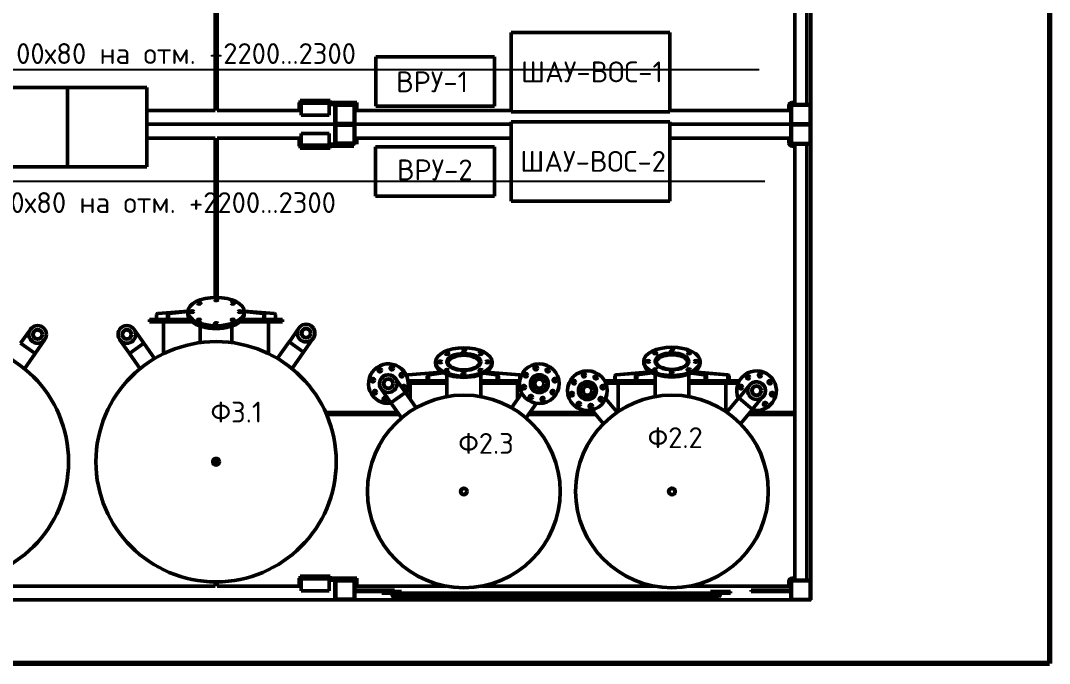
# Model space of a CAD drawing. Header units: millimetres. Extents: x 1510 to 10524, y 7125 to 13164.
# Drawn here: x 5229 to 5748, y 10608 to 10932 of the extents above; entities that cross this region are included whole.
import ezdxf

# ---------------------------------------------------------------- set-up
doc = ezdxf.new("R2010")
doc.units = ezdxf.units.MM
doc.header["$LTSCALE"] = 4
for name, color, linetype, lineweight in [('Border (ISO)', 7, 'Continuous', 70), ('Hatch (ISO)', 7, 'Continuous', 18), ('Symbol (ISO)', 7, 'Continuous', 25), ('Visible (ISO)', 7, 'Continuous', 50)]:
    doc.layers.add(name, color=color, linetype=linetype, lineweight=lineweight)
doc.layers.add('G', color=5, linetype='Continuous')
doc.styles.add('Note Text (DIN)', font='isocpeur.ttf')
pattern_1 = [(30, (4868.829, 10596.109), (-4.7625, 8.24889), [])]
pattern_2 = [(45, (4868.829, 10596.109), (-6.73519, 6.73519), [])]

# ---------------------------------------------------------------- blocks, each defined once
blk = doc.blocks.new('Borders right top border')
at = {"layer": 'Border (ISO)'}
for p, q in [((293, 206), (293, 4)), ((293, 4), (4, 4))]:
    blk.add_line(p, q, dxfattribs=at)

msp = doc.modelspace()

# ---------------------------------------------------------------- hatches: boundary and pattern name
at = {"layer": 'Hatch (ISO)'}
h = msp.add_hatch(dxfattribs=at)
h.set_pattern_fill('ANSI31', color=256, scale=76.2, style=0)
h.set_pattern_definition(pattern_2)
edge = h.paths.add_edge_path()
edge.add_line((5387.41, 10889.53), (5387.41, 10880.73))
edge.add_ellipse((5388.01, 10880.73), major_axis=(0, -0.6), ratio=1, start_angle=270, end_angle=360)
edge.add_line((5388.01, 10880.13), (5396.81, 10880.13))
edge.add_ellipse((5396.81, 10880.73), major_axis=(0.6, 0), ratio=1, start_angle=270, end_angle=360)
edge.add_line((5397.41, 10880.73), (5397.41, 10889.53))
edge.add_ellipse((5396.81, 10889.53), major_axis=(0, 0.6), ratio=1, start_angle=270, end_angle=360)
edge.add_line((5396.81, 10890.13), (5388.01, 10890.13))
edge.add_ellipse((5388.01, 10889.53), major_axis=(-0.6, 0), ratio=1, start_angle=270, end_angle=360)
edge = h.paths.add_edge_path(flags=0)
edge.add_ellipse((5388.21, 10880.93), major_axis=(-0.4, 0), ratio=1, start_angle=0, end_angle=90)
edge.add_line((5388.21, 10880.53), (5396.61, 10880.53))
edge.add_ellipse((5396.61, 10880.93), major_axis=(0, -0.4), ratio=1, start_angle=0, end_angle=90)
edge.add_line((5397.01, 10880.93), (5397.01, 10889.33))
edge.add_ellipse((5396.61, 10889.33), major_axis=(0.4, 0), ratio=1, start_angle=0, end_angle=90)
edge.add_line((5396.61, 10889.73), (5388.21, 10889.73))
edge.add_ellipse((5388.21, 10889.33), major_axis=(0, 0.4), ratio=1, start_angle=0, end_angle=90)
edge.add_line((5387.81, 10889.33), (5387.81, 10880.93))
h = msp.add_hatch(dxfattribs=at)
h.set_pattern_fill('ANSI31', color=256, scale=76.2, angle=-15, style=0)
h.set_pattern_definition(pattern_1)
edge = h.paths.add_edge_path()
edge.add_line((5618.01, 10880.13), (5626.81, 10880.13))
edge.add_ellipse((5626.81, 10880.73), major_axis=(0.6, 0), ratio=1, start_angle=270, end_angle=360)
edge.add_line((5627.41, 10880.73), (5627.41, 10889.53))
edge.add_ellipse((5626.81, 10889.53), major_axis=(0, 0.6), ratio=1, start_angle=270, end_angle=360)
edge.add_line((5626.81, 10890.13), (5618.01, 10890.13))
edge.add_ellipse((5618.01, 10889.53), major_axis=(-0.6, 0), ratio=1, start_angle=270, end_angle=360)
edge.add_line((5617.41, 10889.53), (5617.41, 10880.73))
edge.add_ellipse((5618.01, 10880.73), major_axis=(0, -0.6), ratio=1, start_angle=270, end_angle=360)
edge = h.paths.add_edge_path(flags=0)
edge.add_line((5617.71, 10880.73), (5617.71, 10889.53))
edge.add_ellipse((5618.01, 10889.53), major_axis=(0, 0.3), ratio=1, start_angle=0, end_angle=90, ccw=False)
edge.add_line((5618.01, 10889.83), (5626.81, 10889.83))
edge.add_ellipse((5626.81, 10889.53), major_axis=(0.3, 0), ratio=1, start_angle=0, end_angle=90, ccw=False)
edge.add_line((5627.11, 10889.53), (5627.11, 10880.73))
edge.add_ellipse((5626.81, 10880.73), major_axis=(0, -0.3), ratio=1, start_angle=0, end_angle=90, ccw=False)
edge.add_line((5626.81, 10880.43), (5618.01, 10880.43))
edge.add_ellipse((5618.01, 10880.73), major_axis=(-0.3, 0), ratio=1, start_angle=0, end_angle=90, ccw=False)
h = msp.add_hatch(dxfattribs=at)
h.set_pattern_fill('ANSI31', color=256, scale=76.2, angle=-15, style=0)
h.set_pattern_definition(pattern_1)
edge = h.paths.add_edge_path()
edge.add_line((5396.81, 10880.13), (5388.01, 10880.13))
edge.add_ellipse((5388.01, 10879.53), major_axis=(-0.6, 0), ratio=1, start_angle=270, end_angle=360)
edge.add_line((5387.41, 10879.53), (5387.41, 10870.73))
edge.add_ellipse((5388.01, 10870.73), major_axis=(0, -0.6), ratio=1, start_angle=270, end_angle=360)
edge.add_line((5388.01, 10870.13), (5396.81, 10870.13))
edge.add_ellipse((5396.81, 10870.73), major_axis=(0.6, 0), ratio=1, start_angle=270, end_angle=360)
edge.add_line((5397.41, 10870.73), (5397.41, 10879.53))
edge.add_ellipse((5396.81, 10879.53), major_axis=(0, 0.6), ratio=1, start_angle=270, end_angle=360)
edge = h.paths.add_edge_path(flags=0)
edge.add_ellipse((5388.21, 10879.33), major_axis=(0, 0.4), ratio=1, start_angle=0, end_angle=90)
edge.add_line((5387.81, 10879.33), (5387.81, 10870.93))
edge.add_ellipse((5388.21, 10870.93), major_axis=(-0.4, 0), ratio=1, start_angle=0, end_angle=90)
edge.add_line((5388.21, 10870.53), (5396.61, 10870.53))
edge.add_ellipse((5396.61, 10870.93), major_axis=(0, -0.4), ratio=1, start_angle=0, end_angle=90)
edge.add_line((5397.01, 10870.93), (5397.01, 10879.33))
edge.add_ellipse((5396.61, 10879.33), major_axis=(0.4, 0), ratio=1, start_angle=0, end_angle=90)
edge.add_line((5396.61, 10879.73), (5388.21, 10879.73))
h = msp.add_hatch(dxfattribs=at)
h.set_pattern_fill('ANSI31', color=256, scale=76.2, style=0)
h.set_pattern_definition(pattern_2)
edge = h.paths.add_edge_path()
edge.add_line((5626.81, 10880.13), (5618.01, 10880.13))
edge.add_ellipse((5618.01, 10879.53), major_axis=(-0.6, 0), ratio=1, start_angle=270, end_angle=360)
edge.add_line((5617.41, 10879.53), (5617.41, 10870.73))
edge.add_ellipse((5618.01, 10870.73), major_axis=(0, -0.6), ratio=1, start_angle=270, end_angle=360)
edge.add_line((5618.01, 10870.13), (5626.81, 10870.13))
edge.add_ellipse((5626.81, 10870.73), major_axis=(0.6, 0), ratio=1, start_angle=270, end_angle=360)
edge.add_line((5627.41, 10870.73), (5627.41, 10879.53))
edge.add_ellipse((5626.81, 10879.53), major_axis=(0, 0.6), ratio=1, start_angle=270, end_angle=360)
edge = h.paths.add_edge_path(flags=0)
edge.add_line((5627.11, 10879.53), (5627.11, 10870.73))
edge.add_ellipse((5626.81, 10870.73), major_axis=(0, -0.3), ratio=1, start_angle=0, end_angle=90, ccw=False)
edge.add_line((5626.81, 10870.43), (5618.01, 10870.43))
edge.add_ellipse((5618.01, 10870.73), major_axis=(-0.3, 0), ratio=1, start_angle=0, end_angle=90, ccw=False)
edge.add_line((5617.71, 10870.73), (5617.71, 10879.53))
edge.add_ellipse((5618.01, 10879.53), major_axis=(0, 0.3), ratio=1, start_angle=0, end_angle=90, ccw=False)
edge.add_line((5618.01, 10879.83), (5626.81, 10879.83))
edge.add_ellipse((5626.81, 10879.53), major_axis=(0.3, 0), ratio=1, start_angle=0, end_angle=90, ccw=False)
h = msp.add_hatch(dxfattribs=at)
h.set_pattern_fill('ANSI31', color=256, scale=76.2, angle=75.0002, style=0)
h.set_pattern_definition([(120.0002, (4868.829, 10596.109), (-8.24888, -4.76253), [])])
edge = h.paths.add_edge_path()
edge.add_line((5397.41, 10640.73), (5397.41, 10644.33))
edge.add_line((5397.41, 10644.33), (5397.41, 10645.13))
edge.add_line((5397.41, 10645.13), (5397.41, 10649.53))
edge.add_ellipse((5396.81, 10649.53), major_axis=(0, 0.6), ratio=1, start_angle=270, end_angle=360)
edge.add_line((5396.81, 10650.13), (5388.01, 10650.13))
edge.add_ellipse((5388.01, 10649.53), major_axis=(-0.6, 0), ratio=1, start_angle=270, end_angle=360)
edge.add_line((5387.41, 10649.53), (5387.41, 10640.73))
edge.add_ellipse((5388.01, 10640.73), major_axis=(0, -0.6), ratio=1, start_angle=270, end_angle=360)
edge.add_line((5388.01, 10640.13), (5396.81, 10640.13))
edge.add_ellipse((5396.81, 10640.73), major_axis=(0.6, 0), ratio=1, start_angle=270, end_angle=360)
edge = h.paths.add_edge_path(flags=0)
edge.add_ellipse((5396.61, 10649.33), major_axis=(0.4, 0), ratio=1, start_angle=0, end_angle=90)
edge.add_line((5396.61, 10649.73), (5388.21, 10649.73))
edge.add_ellipse((5388.21, 10649.33), major_axis=(0, 0.4), ratio=1, start_angle=0, end_angle=90)
edge.add_line((5387.81, 10649.33), (5387.81, 10640.93))
edge.add_ellipse((5388.21, 10640.93), major_axis=(-0.4, 0), ratio=1, start_angle=0, end_angle=90)
edge.add_line((5388.21, 10640.53), (5396.61, 10640.53))
edge.add_ellipse((5396.61, 10640.93), major_axis=(0, -0.4), ratio=1, start_angle=0, end_angle=90)
edge.add_line((5397.01, 10640.93), (5397.01, 10649.33))
h = msp.add_hatch(dxfattribs=at)
h.set_pattern_fill('ANSI31', color=256, scale=76.2, angle=105.0002, style=0)
h.set_pattern_definition([(150.0002, (4868.829, 10596.109), (-4.76246, -8.24891), [])])
edge = h.paths.add_edge_path()
edge.add_line((5626.81, 10650.13), (5618.01, 10650.13))
edge.add_ellipse((5618.01, 10649.53), major_axis=(-0.6, 0), ratio=1, start_angle=270, end_angle=360)
edge.add_line((5617.41, 10649.53), (5617.41, 10640.73))
edge.add_ellipse((5618.01, 10640.73), major_axis=(0, -0.6), ratio=1, start_angle=270, end_angle=360)
edge.add_line((5618.01, 10640.13), (5626.81, 10640.13))
edge.add_ellipse((5626.81, 10640.73), major_axis=(0.6, 0), ratio=1, start_angle=270, end_angle=360)
edge.add_line((5627.41, 10640.73), (5627.41, 10649.53))
edge.add_ellipse((5626.81, 10649.53), major_axis=(0, 0.6), ratio=1, start_angle=270, end_angle=360)
edge = h.paths.add_edge_path(flags=0)
edge.add_line((5627.11, 10649.53), (5627.11, 10640.73))
edge.add_ellipse((5626.81, 10640.73), major_axis=(0, -0.3), ratio=1, start_angle=0, end_angle=90, ccw=False)
edge.add_line((5626.81, 10640.43), (5618.01, 10640.43))
edge.add_ellipse((5618.01, 10640.73), major_axis=(-0.3, 0), ratio=1, start_angle=0, end_angle=90, ccw=False)
edge.add_line((5617.71, 10640.73), (5617.71, 10649.53))
edge.add_ellipse((5618.01, 10649.53), major_axis=(0, 0.3), ratio=1, start_angle=0, end_angle=90, ccw=False)
edge.add_line((5618.01, 10649.83), (5626.81, 10649.83))
edge.add_ellipse((5626.81, 10649.53), major_axis=(0.3, 0), ratio=1, start_angle=0, end_angle=90, ccw=False)
h = msp.add_hatch(dxfattribs=at)
h.set_pattern_fill('ANSI31', color=256, scale=76.2, style=0)
h.set_pattern_definition(pattern_2)
h.paths.add_polyline_path([(5397.41, 10645.13), (5397.41, 10644.33), (5417.41, 10644.33), (5417.41, 10645.13)])
h = msp.add_hatch(dxfattribs=at)
h.set_pattern_fill('ANSI31', color=256, scale=76.2, angle=90.0002, style=0)
h.set_pattern_definition([(135.0002, (4868.829, 10596.109), (-6.73517, -6.73522), [])])
h.paths.add_polyline_path([(5617.03, 10644.73), (5617.03, 10645.13), (5600.03, 10645.13), (5600.03, 10644.73)])

# ---------------------------------------------------------------- linework, layer by layer
at = {"layer": 'G', "color": 5}
for points in [[(5601.46, 10907.67), (4952.75, 10907.67)], [(5604.26, 10851.24), (4967.63, 10851.24)]]:
    msp.add_lwpolyline(points, dxfattribs=at)
at = {"layer": 'Visible (ISO)'}
for p, q in [((5619.41, 10890.13), (5619.41, 11110.13)), ((5625.41, 10890.13), (5625.41, 11110.13)), ((5627.41, 11110.13), (5627.41, 10890.13)), ((5326.91, 10993.26), (5326.91, 10887.13)), ((5327.91, 10887.13), (5327.91, 10982.96)), ((5476.31, 10926.4), (5476.31, 10886.4)), ((5556.31, 10926.4), (5476.31, 10926.4)), ((5556.31, 10886.4), (5556.31, 10926.4)), ((5407.93, 10914.24), (5407.93, 10889.24)), ((5467.93, 10914.24), (5407.93, 10914.24)), ((5467.93, 10889.24), (5467.93, 10914.24)), ((5252.52, 10898.66), (5212.52, 10898.66)), ((5252.52, 10858.66), (5252.52, 10898.66)), ((5252.52, 10898.66), (5252.52, 10858.66)), ((5292.52, 10898.66), (5252.52, 10898.66)), ((5292.52, 10858.66), (5292.52, 10898.66)), ((5326.91, 10890.13), (5327.91, 10890.13)), ((5369.41, 10891.13), (5369.41, 10887.13)), ((5369.91, 10891.13), (5369.41, 10891.13)), ((5370.41, 10890.13), (5369.41, 10890.13)), ((5369.91, 10892.13), (5369.91, 10891.13)), ((5384.91, 10892.13), (5369.91, 10892.13)), ((5370.41, 10890.73), (5371.41, 10890.73)), ((5370.41, 10890.73), (5370.41, 10889.53)), ((5370.41, 10884.73), (5370.41, 10889.53)), ((5371.41, 10891.53), (5383.41, 10891.53)), ((5371.41, 10890.73), (5371.41, 10891.53)), ((5383.41, 10890.73), (5371.41, 10890.73)), ((5383.41, 10890.73), (5383.41, 10891.53)), ((5383.41, 10890.73), (5384.41, 10890.73)), ((5384.41, 10889.53), (5384.41, 10890.73)), ((5388.01, 10890.13), (5384.41, 10890.13)), ((5384.41, 10889.53), (5384.41, 10884.73)), ((5384.91, 10891.13), (5384.91, 10892.13)), ((5398.41, 10891.13), (5384.91, 10891.13)), ((5387.41, 10889.53), (5387.41, 10880.73)), ((5396.81, 10890.13), (5388.01, 10890.13)), ((5388.21, 10889.73), (5396.61, 10889.73)), ((5398.41, 10890.13), (5396.81, 10890.13)), ((5397.41, 10880.73), (5397.41, 10889.53)), ((5398.41, 10887.13), (5398.41, 10891.13)), ((5616.41, 10889.63), (5616.41, 10887.13)), ((5617.41, 10890.13), (5616.49, 10890.13)), ((5617.41, 10891.05), (5617.41, 10890.13)), ((5618.01, 10890.13), (5617.41, 10890.13)), ((5617.41, 10889.53), (5617.41, 10880.73)), ((5617.71, 10880.73), (5617.71, 10889.53)), ((5619.41, 10891.13), (5617.91, 10891.13)), ((5626.81, 10890.13), (5618.01, 10890.13)), ((5618.01, 10889.83), (5626.81, 10889.83)), ((5627.41, 10890.13), (5626.81, 10890.13)), ((5627.11, 10889.53), (5627.11, 10880.73)), ((5627.41, 10889.53), (5627.41, 10890.13)), ((5627.41, 10880.73), (5627.41, 10889.53)), ((5326.91, 10887.13), (5292.52, 10887.13)), ((5369.41, 10887.13), (5327.91, 10887.13)), ((5384.41, 10884.73), (5370.41, 10884.73)), ((5387.81, 10880.93), (5387.81, 10889.33)), ((5397.01, 10889.33), (5397.01, 10880.93)), ((5476.31, 10887.13), (5398.41, 10887.13)), ((5407.93, 10889.24), (5467.93, 10889.24)), ((5476.31, 10886.4), (5556.31, 10886.4)), ((5616.41, 10887.13), (5556.31, 10887.13)), ((5388.01, 10880.13), (5292.52, 10880.13)), ((5292.52, 10880.13), (5388.01, 10880.13)), ((5387.41, 10879.53), (5387.41, 10870.73)), ((5387.81, 10870.93), (5387.81, 10879.33)), ((5388.01, 10880.13), (5396.81, 10880.13)), ((5396.81, 10880.13), (5388.01, 10880.13)), ((5396.61, 10880.53), (5388.21, 10880.53)), ((5388.21, 10879.73), (5396.61, 10879.73)), ((5476.31, 10880.13), (5396.81, 10880.13)), ((5396.81, 10880.13), (5476.31, 10880.13)), ((5397.01, 10879.33), (5397.01, 10870.93)), ((5397.41, 10870.73), (5397.41, 10879.53)), ((5476.31, 10881.4), (5476.31, 10841.4)), ((5556.31, 10881.4), (5476.31, 10881.4)), ((5556.31, 10841.4), (5556.31, 10881.4)), ((5618.01, 10880.13), (5556.31, 10880.13)), ((5556.31, 10880.13), (5618.01, 10880.13)), ((5617.41, 10879.53), (5617.41, 10870.73)), ((5617.71, 10870.73), (5617.71, 10879.53)), ((5626.81, 10880.43), (5618.01, 10880.43)), ((5618.01, 10880.13), (5626.81, 10880.13)), ((5626.81, 10880.13), (5618.01, 10880.13)), ((5618.01, 10879.83), (5626.81, 10879.83)), ((5627.41, 10880.13), (5626.81, 10880.13)), ((5626.81, 10880.13), (5627.41, 10880.13)), ((5627.11, 10879.53), (5627.11, 10870.73)), ((5627.41, 10880.13), (5627.41, 10880.73)), ((5627.41, 10880.13), (5627.41, 10879.53)), ((5627.41, 10870.73), (5627.41, 10879.53)), ((5370.41, 10870.73), (5370.41, 10875.53)), ((5370.41, 10875.53), (5384.41, 10875.53)), ((5384.41, 10875.53), (5384.41, 10870.73)), ((5292.52, 10873.13), (5326.91, 10873.13)), ((5326.91, 10873.13), (5326.91, 10792.72)), ((5326.91, 10870.13), (5327.91, 10870.13)), ((5327.91, 10792.72), (5327.91, 10873.13)), ((5327.91, 10873.13), (5369.41, 10873.13)), ((5369.41, 10873.13), (5369.41, 10869.13)), ((5369.41, 10870.13), (5370.41, 10870.13)), ((5369.41, 10869.13), (5369.91, 10869.13)), ((5369.91, 10869.13), (5369.91, 10868.13)), ((5370.41, 10870.73), (5370.41, 10869.53)), ((5371.41, 10869.53), (5370.41, 10869.53)), ((5371.41, 10869.53), (5371.41, 10868.73)), ((5371.41, 10869.53), (5383.41, 10869.53)), ((5383.41, 10868.73), (5371.41, 10868.73)), ((5383.41, 10869.53), (5383.41, 10868.73)), ((5384.41, 10869.53), (5383.41, 10869.53)), ((5384.41, 10869.53), (5384.41, 10870.73)), ((5384.41, 10870.13), (5387.91, 10870.13)), ((5384.91, 10868.13), (5384.91, 10869.13)), ((5384.91, 10869.13), (5396.94, 10869.13)), ((5387.91, 10870.13), (5387.91, 10869.13)), ((5388.01, 10870.13), (5387.91, 10870.13)), ((5388.01, 10870.13), (5396.81, 10870.13)), ((5396.61, 10870.53), (5388.21, 10870.53)), ((5391.91, 10870.13), (5391.91, 10869.13)), ((5396.81, 10870.13), (5396.94, 10870.13)), ((5398.41, 10870.13), (5398.41, 10873.13)), ((5398.41, 10873.13), (5476.31, 10873.13)), ((5407.92, 10868.8), (5407.92, 10843.8)), ((5467.92, 10868.8), (5407.92, 10868.8)), ((5467.92, 10843.8), (5467.92, 10868.8)), ((5556.31, 10873.13), (5616.41, 10873.13)), ((5616.41, 10873.13), (5616.41, 10870.63)), ((5616.49, 10870.13), (5617.41, 10870.13)), ((5617.41, 10870.13), (5618.01, 10870.13)), ((5617.41, 10869.22), (5617.41, 10870.13)), ((5617.91, 10869.13), (5619.41, 10869.13)), ((5626.81, 10870.43), (5618.01, 10870.43)), ((5618.01, 10870.13), (5626.81, 10870.13)), ((5619.41, 10870.13), (5619.41, 10650.13)), ((5625.41, 10870.13), (5625.41, 10650.13)), ((5626.81, 10870.13), (5627.41, 10870.13)), ((5627.41, 10870.73), (5627.41, 10870.13)), ((5627.41, 10650.13), (5627.41, 10870.13)), ((5369.91, 10868.13), (5384.91, 10868.13)), ((5212.52, 10858.66), (5252.52, 10858.66)), ((5252.52, 10858.66), (5292.52, 10858.66)), ((5407.92, 10843.8), (5467.92, 10843.8)), ((5476.31, 10841.4), (5556.31, 10841.4)), ((5297.96, 10784.72), (5313.17, 10785.92)), ((5313.16, 10785.68), (5303.35, 10784.72)), ((5303.82, 10784.72), (5313.16, 10785.63)), ((5313.16, 10785.6), (5313.16, 10784.91)), ((5341.64, 10785.92), (5356.85, 10784.72)), ((5351.47, 10784.72), (5341.66, 10785.68)), ((5341.66, 10785.63), (5350.99, 10784.72)), ((5341.66, 10785.6), (5341.66, 10784.91)), ((5293.91, 10781.68), (5314.09, 10781.68)), ((5293.91, 10781.68), (5293.91, 10781.08)), ((5293.91, 10781.08), (5314.61, 10781.08)), ((5293.91, 10781.08), (5293.91, 10780.48)), ((5293.91, 10781.08), (5314.61, 10781.08)), ((5293.91, 10780.48), (5315.27, 10780.48)), ((5297.41, 10781.68), (5297.41, 10784.13)), ((5300.91, 10764.38), (5300.91, 10780.48)), ((5302.9, 10784.13), (5302.9, 10781.68)), ((5303.37, 10781.68), (5303.37, 10784.13)), ((5313.16, 10784.91), (5313.16, 10784.22)), ((5339.54, 10780.48), (5360.91, 10780.48)), ((5340.2, 10781.08), (5360.91, 10781.08)), ((5340.2, 10781.08), (5360.91, 10781.08)), ((5340.72, 10781.68), (5360.91, 10781.68)), ((5341.66, 10784.91), (5341.66, 10784.22)), ((5351.44, 10784.13), (5351.44, 10781.68)), ((5351.91, 10781.68), (5351.91, 10784.13)), ((5353.91, 10780.48), (5353.91, 10764.38)), ((5357.41, 10784.13), (5357.41, 10781.68)), ((5360.91, 10781.68), (5360.91, 10781.08)), ((5360.91, 10781.08), (5360.91, 10780.48)), ((5233.75, 10776.67), (5228.81, 10769.63)), ((5286.07, 10776.67), (5291, 10769.63)), ((5319.46, 10769.96), (5319.46, 10778.3)), ((5335.36, 10769.96), (5335.36, 10778.3)), ((5369.19, 10777.31), (5364.26, 10770.26)), ((5241.03, 10771.57), (5236.1, 10764.53)), ((5278.78, 10771.57), (5283.72, 10764.53)), ((5358.48, 10762.1), (5364.22, 10770.29)), ((5371.59, 10765.13), (5364.22, 10770.29)), ((5376.48, 10772.21), (5371.54, 10765.16)), ((5236.14, 10764.5), (5228.77, 10769.66)), ((5291.04, 10769.66), (5283.67, 10764.5)), ((5296.43, 10761.97), (5291.04, 10769.66)), ((5365.85, 10756.94), (5371.59, 10765.13)), ((5230.76, 10756.8), (5236.14, 10764.5)), ((5289.06, 10756.8), (5283.67, 10764.5)), ((5358.48, 10762.1), (5365.85, 10756.94)), ((5438.16, 10760.23), (5438.16, 10759.54)), ((5466.66, 10760.23), (5466.66, 10759.54)), ((5543.16, 10760.51), (5543.16, 10759.81)), ((5571.66, 10760.51), (5571.66, 10759.81)), ((5441.22, 10755.13), (5424.1, 10753.72)), ((5424.34, 10753.72), (5441.24, 10755.11)), ((5441.92, 10754.71), (5434.29, 10753.72)), ((5434.93, 10753.72), (5442.05, 10754.65)), ((5443.91, 10755.56), (5443.91, 10755.72)), ((5460.91, 10755.56), (5460.91, 10755.72)), ((5462.64, 10754.58), (5468.89, 10753.72)), ((5469.55, 10753.72), (5462.78, 10754.65)), ((5463.55, 10755.1), (5480.09, 10753.72)), ((5480.35, 10753.72), (5463.58, 10755.12)), ((5463.6, 10755.13), (5480.71, 10753.72)), ((5546.62, 10755.16), (5529.1, 10753.72)), ((5529.34, 10753.72), (5546.65, 10755.14)), ((5547.34, 10754.77), (5539.29, 10753.72)), ((5539.93, 10753.72), (5547.48, 10754.7)), ((5548.91, 10755.84), (5548.91, 10756)), ((5565.91, 10755.84), (5565.91, 10756)), ((5567.21, 10754.64), (5573.89, 10753.72)), ((5574.55, 10753.72), (5567.36, 10754.71)), ((5568.15, 10755.13), (5585.09, 10753.72)), ((5585.35, 10753.72), (5568.18, 10755.15)), ((5568.2, 10755.16), (5585.71, 10753.72)), ((5417.97, 10751.81), (5422.9, 10744.76)), ((5423.58, 10753.13), (5423.58, 10753.07)), ((5423.81, 10752.45), (5423.81, 10753.13)), ((5424.23, 10750.68), (5443.91, 10750.68)), ((5424.3, 10750.08), (5443.91, 10750.08)), ((5424.3, 10750.08), (5443.91, 10750.08)), ((5424.33, 10749.48), (5443.91, 10749.48)), ((5425.31, 10741.43), (5425.31, 10749.48)), ((5433.96, 10753.13), (5433.96, 10750.68)), ((5434.6, 10750.68), (5434.6, 10753.13)), ((5443.91, 10742.73), (5443.91, 10753.82)), ((5460.91, 10742.73), (5460.91, 10753.82)), ((5460.91, 10750.68), (5480.58, 10750.68)), ((5460.91, 10750.08), (5480.51, 10750.08)), ((5460.91, 10750.08), (5480.51, 10750.08)), ((5460.91, 10749.48), (5480.48, 10749.48)), ((5469.21, 10753.13), (5469.21, 10750.68)), ((5469.87, 10750.68), (5469.87, 10753.13)), ((5479.51, 10749.48), (5479.51, 10741.43)), ((5480.61, 10753.13), (5480.61, 10750.87)), ((5480.87, 10752.03), (5480.87, 10753.13)), ((5481.24, 10753.13), (5481.24, 10753.08)), ((5486.44, 10751.23), (5486.39, 10751.16)), ((5523.91, 10750.68), (5548.91, 10750.68)), ((5523.91, 10750.68), (5523.91, 10750.08)), ((5523.91, 10750.08), (5548.91, 10750.08)), ((5523.91, 10750.08), (5523.91, 10749.73)), ((5523.91, 10750.08), (5548.91, 10750.08)), ((5524.01, 10749.48), (5548.91, 10749.48)), ((5528.58, 10753.13), (5528.58, 10750.68)), ((5528.81, 10750.68), (5528.81, 10753.13)), ((5530.31, 10735.22), (5530.31, 10749.48)), ((5538.96, 10753.13), (5538.96, 10750.68)), ((5539.6, 10750.68), (5539.6, 10753.13)), ((5548.91, 10742.73), (5548.91, 10754.1)), ((5565.91, 10742.73), (5565.91, 10754.1)), ((5565.91, 10750.68), (5590.91, 10750.68)), ((5565.91, 10750.08), (5590.91, 10750.08)), ((5565.91, 10750.08), (5590.91, 10750.08)), ((5565.91, 10749.48), (5590.81, 10749.48)), ((5574.21, 10753.13), (5574.21, 10750.68)), ((5574.87, 10750.68), (5574.87, 10753.13)), ((5584.51, 10749.48), (5584.51, 10735.22)), ((5585.61, 10753.13), (5585.61, 10750.68)), ((5585.87, 10750.68), (5585.87, 10753.13)), ((5586.24, 10753.13), (5586.24, 10750.68)), ((5590.91, 10750.68), (5590.91, 10750.08)), ((5590.91, 10750.08), (5590.91, 10749.72)), ((5590.91, 10750.08), (5590.91, 10749.72)), ((5410.69, 10746.71), (5415.62, 10739.67)), ((5422.95, 10744.8), (5415.58, 10739.63)), ((5428.34, 10737.1), (5422.95, 10744.8)), ((5476.48, 10737.1), (5481.67, 10744.52)), ((5493.72, 10746.13), (5493.67, 10746.06)), ((5518.6, 10748.05), (5518.65, 10747.98)), ((5596.67, 10748.59), (5591.14, 10742)), ((5420.96, 10731.94), (5415.58, 10739.63)), ((5483.85, 10731.94), (5489.04, 10739.36)), ((5486.38, 10741.63), (5485.29, 10742.39)), ((5511.79, 10742.34), (5511.84, 10742.27)), ((5529.75, 10734.84), (5523.93, 10741.78)), ((5585.07, 10734.84), (5591.1, 10742.04)), ((5598, 10736.25), (5591.1, 10742.04)), ((5603.48, 10742.88), (5597.95, 10736.29)), ((5419.08, 10734.63), (5382.72, 10734.63)), ((5518.18, 10734.63), (5485.73, 10734.63)), ((5515.58, 10737.82), (5516.21, 10737.06)), ((5522.85, 10729.06), (5517.03, 10736)), ((5591.96, 10729.06), (5598, 10736.25)), ((5619.41, 10734.63), (5596.64, 10734.63)), ((5617.41, 10734.63), (5617.41, 10733.63)), ((5383.16, 10733.63), (5419.78, 10733.63)), ((5485.03, 10733.63), (5519.02, 10733.63)), ((5595.8, 10733.63), (5619.41, 10733.63)), ((5326.91, 10711.31), (5326.91, 10708.45)), ((5327.91, 10708.45), (5327.91, 10711.31)), ((5369.41, 10651.13), (5369.41, 10647.13)), ((5369.91, 10651.13), (5369.41, 10651.13)), ((5369.91, 10652.13), (5369.91, 10651.13)), ((5384.91, 10652.13), (5369.91, 10652.13)), ((5370.41, 10650.73), (5371.41, 10650.73)), ((5370.41, 10650.73), (5370.41, 10649.53)), ((5371.41, 10651.53), (5371.41, 10650.73)), ((5371.41, 10651.53), (5383.41, 10651.53)), ((5383.41, 10650.73), (5371.41, 10650.73)), ((5383.41, 10651.53), (5383.41, 10650.73)), ((5383.41, 10650.73), (5384.41, 10650.73)), ((5384.41, 10649.53), (5384.41, 10650.73)), ((5384.91, 10651.13), (5384.91, 10652.13)), ((5398.41, 10651.13), (5384.91, 10651.13)), ((5398.41, 10647.13), (5398.41, 10651.13)), ((5617.41, 10650.13), (5617.41, 10651.05)), ((5619.41, 10651.13), (5617.91, 10651.13)), ((5326.91, 10647.13), (5192.91, 10647.13)), ((5326.91, 10649.28), (5326.91, 10647.13)), ((5327.91, 10647.13), (5327.91, 10649.28)), ((5369.41, 10647.13), (5327.91, 10647.13)), ((5369.41, 10650.13), (5370.41, 10650.13)), ((5370.41, 10644.73), (5370.41, 10649.53)), ((5384.41, 10650.13), (5388.01, 10650.13)), ((5384.41, 10649.53), (5384.41, 10644.73)), ((5387.41, 10649.53), (5387.41, 10640.73)), ((5387.81, 10640.93), (5387.81, 10649.33)), ((5396.81, 10650.13), (5388.01, 10650.13)), ((5388.21, 10649.73), (5396.61, 10649.73)), ((5396.81, 10650.13), (5398.41, 10650.13)), ((5397.01, 10649.33), (5397.01, 10640.93)), ((5397.41, 10640.73), (5397.41, 10649.53)), ((5443.36, 10647.13), (5398.41, 10647.13)), ((5548.36, 10647.13), (5461.46, 10647.13)), ((5616.41, 10647.13), (5566.46, 10647.13)), ((5616.41, 10649.63), (5616.41, 10647.13)), ((5616.49, 10650.13), (5617.41, 10650.13)), ((5617.41, 10650.13), (5618.01, 10650.13)), ((5617.41, 10649.53), (5617.41, 10640.73)), ((5617.71, 10640.73), (5617.71, 10649.53)), ((5626.81, 10650.13), (5618.01, 10650.13)), ((5618.01, 10649.83), (5626.81, 10649.83)), ((5626.81, 10650.13), (5627.41, 10650.13)), ((5627.11, 10649.53), (5627.11, 10640.73)), ((5627.41, 10650.13), (5627.41, 10649.53)), ((5627.41, 10640.73), (5627.41, 10649.53)), ((5384.41, 10644.73), (5370.41, 10644.73)), ((5396.61, 10640.53), (5388.21, 10640.53)), ((5397.41, 10645.13), (5397.41, 10644.33)), ((5417.41, 10645.13), (5397.41, 10645.13)), ((5397.41, 10644.33), (5417.41, 10644.33)), ((5411.06, 10644.33), (5411.06, 10643.53)), ((5415.31, 10643.53), (5411.06, 10643.53)), ((5415.31, 10643.53), (5418.24, 10643.53)), ((5416.84, 10641.93), (5581.08, 10641.93)), ((5417.41, 10644.33), (5417.41, 10645.13)), ((5418.24, 10644.33), (5417.41, 10644.33)), ((5418.24, 10644.33), (5418.24, 10643.53)), ((5420.99, 10644.33), (5418.24, 10644.33)), ((5418.24, 10643.53), (5420.99, 10643.53)), ((5420.99, 10644.33), (5420.99, 10643.53)), ((5420.99, 10643.53), (5578.14, 10643.53)), ((5576.93, 10644.33), (5576.93, 10643.53)), ((5579.36, 10644.33), (5576.93, 10644.33)), ((5578.14, 10643.53), (5579.36, 10643.53)), ((5579.36, 10644.33), (5579.36, 10643.53)), ((5582.29, 10644.33), (5579.36, 10644.33)), ((5579.36, 10643.53), (5582.29, 10643.53)), ((5582.29, 10644.33), (5582.29, 10643.53)), ((5583.48, 10644.33), (5582.29, 10644.33)), ((5582.29, 10643.53), (5583.48, 10643.53)), ((5583.48, 10644.33), (5583.48, 10643.53)), ((5586.41, 10644.33), (5583.48, 10644.33)), ((5583.48, 10643.53), (5586.41, 10643.53)), ((5586.41, 10644.33), (5586.86, 10644.33)), ((5586.86, 10643.53), (5586.41, 10643.53)), ((5586.86, 10644.33), (5586.86, 10643.53)), ((5597.41, 10645.13), (5600.03, 10645.13)), ((5597.41, 10645.13), (5597.41, 10644.33)), ((5600.41, 10644.33), (5597.41, 10644.33)), ((5617.03, 10645.13), (5600.03, 10645.13)), ((5600.03, 10645.13), (5600.03, 10644.73)), ((5600.03, 10644.73), (5617.03, 10644.73)), ((5600.41, 10644.33), (5617.41, 10644.33)), ((5617.03, 10644.73), (5617.03, 10645.13)), ((5617.41, 10645.13), (5617.03, 10645.13)), ((5617.03, 10644.73), (5617.41, 10644.73)), ((5626.81, 10640.43), (5618.01, 10640.43)), ((5627.41, 10640.73), (5627.41, 10640.13)), ((5166.81, 10640.13), (5388.01, 10640.13)), ((5388.01, 10640.13), (5396.81, 10640.13)), ((5396.81, 10640.13), (5618.01, 10640.13)), ((5618.01, 10640.13), (5626.81, 10640.13)), ((5626.81, 10640.13), (5627.41, 10640.13))]:
    msp.add_line(p, q, dxfattribs=at)
for centre, radius in [((5237.39, 10774.12), 4.45), ((5237.39, 10774.12), 2.42), ((5237.39, 10774.12), 2.22), ((5282.43, 10774.12), 4.45), ((5282.43, 10774.12), 2.42), ((5282.43, 10774.12), 2.22), ((5372.83, 10774.76), 4.45), ((5372.83, 10774.76), 2.42), ((5372.83, 10774.76), 2.22), ((5192.41, 10709.88), 60.6), ((5327.41, 10709.88), 60.6), ((5410.03, 10756.01), 0.9), ((5416.06, 10757.07), 0.9), ((5421.08, 10753.56), 0.9), ((5490.48, 10749.26), 10), ((5483.73, 10753.55), 0.9), ((5488.75, 10757.07), 0.9), ((5494.78, 10756), 0.9), ((5514.74, 10745.73), 10), ((5513.01, 10753.54), 0.9), ((5601.81, 10753.54), 0.9), ((5406.52, 10750.99), 0.9), ((5414.33, 10749.26), 4.45), ((5414.33, 10749.26), 2.42), ((5414.33, 10749.26), 2.22), ((5490.48, 10749.26), 4.52), ((5490.48, 10749.26), 4.5), ((5490.48, 10749.26), 4.2), ((5490.48, 10749.26), 3.89), ((5490.48, 10749.26), 2.22), ((5498.29, 10750.99), 0.9), ((5507.99, 10750.03), 0.9), ((5514.74, 10745.73), 4.52), ((5514.74, 10745.73), 4.5), ((5514.74, 10745.73), 4.2), ((5514.74, 10745.73), 3.89), ((5519.04, 10752.48), 0.9), ((5595.78, 10752.48), 0.9), ((5600.08, 10745.73), 4.45), ((5606.82, 10750.03), 0.9), ((5407.58, 10744.96), 0.9), ((5422.14, 10747.53), 0.9), ((5482.67, 10747.52), 0.9), ((5497.23, 10744.96), 0.9), ((5506.93, 10744), 0.9), ((5514.74, 10745.73), 2.22), ((5522.55, 10747.46), 0.9), ((5592.27, 10747.47), 0.9), ((5600.08, 10745.73), 2.42), ((5600.08, 10745.73), 2.22), ((5607.89, 10744), 0.9), ((5452.41, 10694.88), 48.6), ((5412.6, 10741.45), 0.9), ((5486.18, 10742.51), 0.9), ((5492.21, 10741.45), 0.9), ((5557.41, 10694.88), 48.6), ((5510.44, 10738.98), 0.9), ((5521.49, 10741.43), 0.9), ((5604.38, 10738.99), 0.9), ((5516.47, 10737.92), 0.9), ((5327.41, 10709.88), 1.68), ((5327.41, 10709.88), 1.51), ((5452.41, 10694.88), 1.68), ((5452.41, 10694.88), 1.51), ((5557.41, 10694.88), 1.68), ((5557.41, 10694.88), 1.51)]:
    msp.add_circle(centre, radius, dxfattribs=at)
for centre, radius, start, end in [((5388.01, 10889.53), 0.6, 90, 180), ((5388.21, 10889.33), 0.4, 90, 180), ((5396.61, 10889.33), 0.4, 0, 90), ((5396.81, 10889.53), 0.6, 0, 90), ((5617.91, 10889.63), 1.5, 90, 180), ((5618.01, 10889.53), 0.6, 90, 180), ((5618.01, 10889.53), 0.3, 90, 180), ((5626.81, 10889.53), 0.6, 0, 90), ((5626.81, 10889.53), 0.3, 0, 90), ((5388.01, 10880.73), 0.6, 180, 270), ((5388.01, 10879.53), 0.6, 90, 180), ((5388.21, 10880.93), 0.4, 180, 270), ((5388.21, 10879.33), 0.4, 90, 180), ((5396.61, 10880.93), 0.4, 270, 0), ((5396.61, 10879.33), 0.4, 0, 90), ((5396.81, 10880.73), 0.6, 270, 0), ((5396.81, 10879.53), 0.6, 0, 90), ((5618.01, 10880.73), 0.6, 180, 270), ((5618.01, 10879.53), 0.6, 90, 180), ((5618.01, 10880.73), 0.3, 180, 270), ((5618.01, 10879.53), 0.3, 90, 180), ((5626.81, 10880.73), 0.3, 270, 0), ((5626.81, 10880.73), 0.6, 270, 0), ((5626.81, 10879.53), 0.6, 0, 90), ((5626.81, 10879.53), 0.3, 0, 90), ((5388.01, 10870.73), 0.6, 180, 270), ((5388.21, 10870.93), 0.4, 180, 270), ((5396.61, 10870.93), 0.4, 270, 0), ((5396.81, 10870.73), 0.6, 270, 0), ((5617.91, 10870.63), 1.5, 180, 270), ((5618.01, 10870.73), 0.6, 180, 270), ((5618.01, 10870.73), 0.3, 180, 270), ((5626.81, 10870.73), 0.3, 270, 0), ((5626.81, 10870.73), 0.6, 270, 0), ((5298.01, 10784.13), 0.6, 94.4846, 180), ((5356.81, 10784.13), 0.6, 0, 85.5154), ((5414.33, 10749.26), 10, 331.7437, 278.2563), ((5600.08, 10745.73), 10, 256.7437, 203.2563), ((5414.33, 10749.26), 4.52, 24.8977, 225.1023), ((5414.33, 10749.26), 4.5, 26.0328, 223.9672), ((5600.08, 10745.73), 4.52, 309.8977, 150.1023), ((5600.08, 10745.73), 4.5, 311.0328, 148.9672), ((5598.35, 10737.92), 0.9, 286.5593, 353.4407), ((5617.91, 10649.63), 1.5, 90, 180), ((5388.01, 10649.53), 0.6, 90, 180), ((5388.21, 10649.33), 0.4, 90, 180), ((5396.61, 10649.33), 0.4, 0, 90), ((5396.81, 10649.53), 0.6, 0, 90), ((5618.01, 10649.53), 0.6, 90, 180), ((5618.01, 10649.53), 0.3, 90, 180), ((5626.81, 10649.53), 0.6, 0, 90), ((5626.81, 10649.53), 0.3, 0, 90), ((5388.01, 10640.73), 0.6, 180, 270), ((5388.21, 10640.93), 0.4, 180, 270), ((5396.61, 10640.93), 0.4, 270, 0), ((5396.81, 10640.73), 0.6, 270, 0), ((5618.01, 10640.73), 0.6, 180, 270), ((5618.01, 10640.73), 0.3, 180, 270), ((5626.81, 10640.73), 0.3, 270, 0), ((5626.81, 10640.73), 0.6, 270, 0)]:
    msp.add_arc(centre, radius, start, end, dxfattribs=at)
for centre, major_axis, ratio in [((5327.41, 10785.6), (14.25, 0), 0.5), ((5327.41, 10791.6), (-0.85, 0), 0.5), ((5315.41, 10785.6), (0.85, 0), 0.5), ((5318.92, 10789.84), (-0.85, 0), 0.5), ((5335.89, 10789.84), (-0.85, 0), 0.5), ((5339.41, 10785.6), (-0.85, 0), 0.5), ((5318.92, 10781.36), (0.85, 0), 0.5), ((5335.89, 10781.36), (0.85, 0), 0.5), ((5327.41, 10779.6), (0.85, 0), 0.5), ((5452.41, 10760.23), (14.25, 0), 0.5), ((5443.92, 10764.47), (-0.85, 0), 0.5), ((5452.41, 10766.23), (-0.85, 0), 0.5), ((5460.89, 10764.47), (-0.85, 0), 0.5), ((5557.41, 10760.51), (14.25, 0), 0.5), ((5548.92, 10764.75), (-0.85, 0), 0.5), ((5557.41, 10766.51), (-0.85, 0), 0.5), ((5565.89, 10764.75), (-0.85, 0), 0.5), ((5440.41, 10760.23), (0.85, 0), 0.5), ((5452.41, 10760.23), (8.5, 0), 0.5), ((5452.41, 10760.23), (8.1, 0), 0.5), ((5452.41, 10760.23), (-8.05, 0), 0.5), ((5464.41, 10760.23), (-0.85, 0), 0.5), ((5545.41, 10760.51), (0.85, 0), 0.5), ((5557.41, 10760.51), (8.5, 0), 0.5), ((5557.41, 10760.51), (8.1, 0), 0.5), ((5557.41, 10760.51), (-8.05, 0), 0.5), ((5569.41, 10760.51), (-0.85, 0), 0.5), ((5443.92, 10755.99), (0.85, 0), 0.5), ((5452.41, 10754.23), (0.85, 0), 0.5), ((5460.89, 10755.99), (0.85, 0), 0.5), ((5548.92, 10756.26), (0.85, 0), 0.5), ((5557.41, 10754.51), (0.85, 0), 0.5), ((5565.89, 10756.26), (0.85, 0), 0.5), ((5416.84, 10642.73), (0, 0.8), 0.809901)]:
    msp.add_ellipse(centre, major_axis=major_axis, ratio=ratio, dxfattribs=at)
for centre, major_axis, ratio, start_param, end_param in [((5327.41, 10790.91), (0.85, 0), 0.5, 0.952872, 2.188721), ((5327.41, 10790.91), (-0.85, 0), 0.5, 4.094465, 5.330313), ((5318.92, 10789.15), (0.85, 0), 0.5, 0.952872, 2.188721), ((5318.92, 10789.15), (-0.85, 0), 0.5, 4.094465, 5.330313), ((5335.89, 10789.15), (0.85, 0), 0.5, 0.952872, 2.188721), ((5335.89, 10789.15), (-0.85, 0), 0.5, 4.094465, 5.330313), ((5303.39, 10784.13), (0, 0.6), 0.809017, 0.078271, 1.570796), ((5303.86, 10784.13), (0, 0.6), 0.809017, 0.078271, 1.570796), ((5327.41, 10784.91), (14.25, 0), 0.5, 3.141593, 6.283185), ((5327.41, 10784.91), (-14.25, 0), 0.5, 0, 3.141593), ((5327.41, 10784.22), (-14.25, 0), 0.5, 0, 3.141593), ((5315.41, 10784.91), (0.85, 0), 0.5, 0.952872, 2.188721), ((5315.41, 10784.91), (-0.85, 0), 0.5, 4.094465, 5.330313), ((5318.92, 10780.67), (0.85, 0), 0.5, 0.952872, 2.188721), ((5318.92, 10780.67), (-0.85, 0), 0.5, 4.094465, 5.330313), ((5335.89, 10780.67), (0.85, 0), 0.5, 0.952872, 2.188721), ((5335.89, 10780.67), (-0.85, 0), 0.5, 4.094465, 5.330313), ((5339.41, 10784.91), (0.85, 0), 0.5, 0.952872, 2.188721), ((5339.41, 10784.91), (-0.85, 0), 0.5, 4.094465, 5.330313), ((5350.96, 10784.13), (0, 0.6), 0.809017, 4.712389, 6.204914), ((5351.43, 10784.13), (0, 0.6), 0.809017, 4.712389, 6.204914), ((5327.41, 10778.91), (0.85, 0), 0.5, 0.952872, 2.188721), ((5327.41, 10778.91), (-0.85, 0), 0.5, 4.094465, 5.330313), ((5452.41, 10765.54), (-0.85, 0), 0.5, 4.094465, 5.330313), ((5557.41, 10765.81), (-0.85, 0), 0.5, 4.094465, 5.330313), ((5440.41, 10759.54), (-0.85, 0), 0.5, 4.094465, 5.330313), ((5443.92, 10763.78), (-0.85, 0), 0.5, 4.094465, 5.330313), ((5452.41, 10759.54), (8.05, 0), 0.5, 0.086171, 3.055421), ((5460.89, 10763.78), (-0.85, 0), 0.5, 4.094465, 5.330313), ((5464.41, 10759.54), (-0.85, 0), 0.5, 4.094465, 5.330313), ((5557.41, 10759.81), (-14.25, 0), 0.5, 0, 3.141593), ((5545.41, 10759.81), (-0.85, 0), 0.5, 4.094465, 5.330313), ((5548.92, 10764.06), (-0.85, 0), 0.5, 4.094465, 5.330313), ((5557.41, 10759.81), (8.05, 0), 0.5, 0.086171, 3.055421), ((5565.89, 10764.06), (-0.85, 0), 0.5, 4.094465, 5.330313), ((5569.41, 10759.81), (-0.85, 0), 0.5, 4.094465, 5.330313), ((5452.41, 10759.54), (-14.25, 0), 0.5, 0, 3.141593), ((5443.92, 10755.3), (-0.85, 0), 0.5, 4.094465, 5.330313), ((5460.89, 10755.3), (-0.85, 0), 0.5, 4.094465, 5.330313), ((5548.92, 10755.57), (-0.85, 0), 0.5, 4.094465, 5.330313), ((5565.89, 10755.57), (-0.85, 0), 0.5, 4.094465, 5.330313), ((5424.15, 10753.13), (0, 0.6), 0.957197, 0.078271, 1.570796), ((5424.38, 10753.13), (0, 0.6), 0.957197, 0.078271, 1.570796), ((5434.32, 10753.13), (0, 0.6), 0.604261, 0.078271, 1.570796), ((5434.96, 10753.13), (0, 0.6), 0.604261, 0.078271, 1.570796), ((5452.41, 10753.54), (-0.85, 0), 0.5, 4.094465, 5.330313), ((5468.87, 10753.13), (0, 0.6), 0.571062, 4.712389, 6.204914), ((5469.52, 10753.13), (0, 0.6), 0.571062, 4.712389, 6.204914), ((5480.04, 10753.13), (0, 0.6), 0.944516, 4.712389, 6.204914), ((5480.31, 10753.13), (0, 0.6), 0.944516, 4.712389, 6.204914), ((5480.66, 10753.13), (0, 0.6), 0.957197, 4.712389, 6.204914), ((5529.15, 10753.13), (0, 0.6), 0.957197, 0.078271, 1.570796), ((5529.38, 10753.13), (0, 0.6), 0.957197, 0.078271, 1.570796), ((5539.32, 10753.13), (0, 0.6), 0.604261, 0.078271, 1.570796), ((5539.96, 10753.13), (0, 0.6), 0.604261, 0.078271, 1.570796), ((5557.41, 10753.81), (-0.85, 0), 0.5, 4.094465, 5.330313), ((5573.87, 10753.13), (0, 0.6), 0.571062, 4.712389, 6.204914), ((5574.52, 10753.13), (0, 0.6), 0.571062, 4.712389, 6.204914), ((5585.04, 10753.13), (0, 0.6), 0.944516, 4.712389, 6.204914), ((5585.31, 10753.13), (0, 0.6), 0.944516, 4.712389, 6.204914), ((5585.66, 10753.13), (0, 0.6), 0.957197, 4.712389, 6.204914), ((5581.08, 10642.73), (0, -0.8), 0.809901, 0, 3.141593)]:
    msp.add_ellipse(centre, major_axis=major_axis, ratio=ratio, start_param=start_param, end_param=end_param, dxfattribs=at)

# ---------------------------------------------------------------- block references
at = {"xscale": 3, "yscale": 3, "zscale": 3}
msp.add_blockref('Borders right top border', (4868.83, 10596.11), dxfattribs=at)

# ---------------------------------------------------------------- texts
at = {"layer": 'Symbol (ISO)', "char_height": 10.5, "attachment_point": 1, "style": 'Note Text (DIN)'}
for s, insert, width in [('лоток оц. перф. 100х80 на отм. +2200...2300', (5112.51, 10921.07), 310.278), ('ШАУ-ВОС-1', (5481.25, 10911.82), 95.5032), ('ВРУ-1', (5418.29, 10906.8), 95.5032), ('ШАУ-ВОС-2', (5480.86, 10866.65), 95.5032), ('ВРУ-2', (5418.69, 10862.37), 95.5032), ('лоток оц. перф. 100х80 на отм. +2200...2300', (5102.4, 10845.88), 310.278), ('\\fISOCPEUR|b0|i0;Ф3.1', (5324.63, 10740.18), 26.2403), ('\\fISOCPEUR|b0|i0;Ф2.3', (5449.61, 10724.37), 28.3344), ('\\fISOCPEUR|b0|i0;Ф2.2', (5545.14, 10727.25), 28.3344)]:
    msp.add_mtext(s, dxfattribs=dict(at, insert=insert, width=width))

doc.saveas('drawing.dxf')
